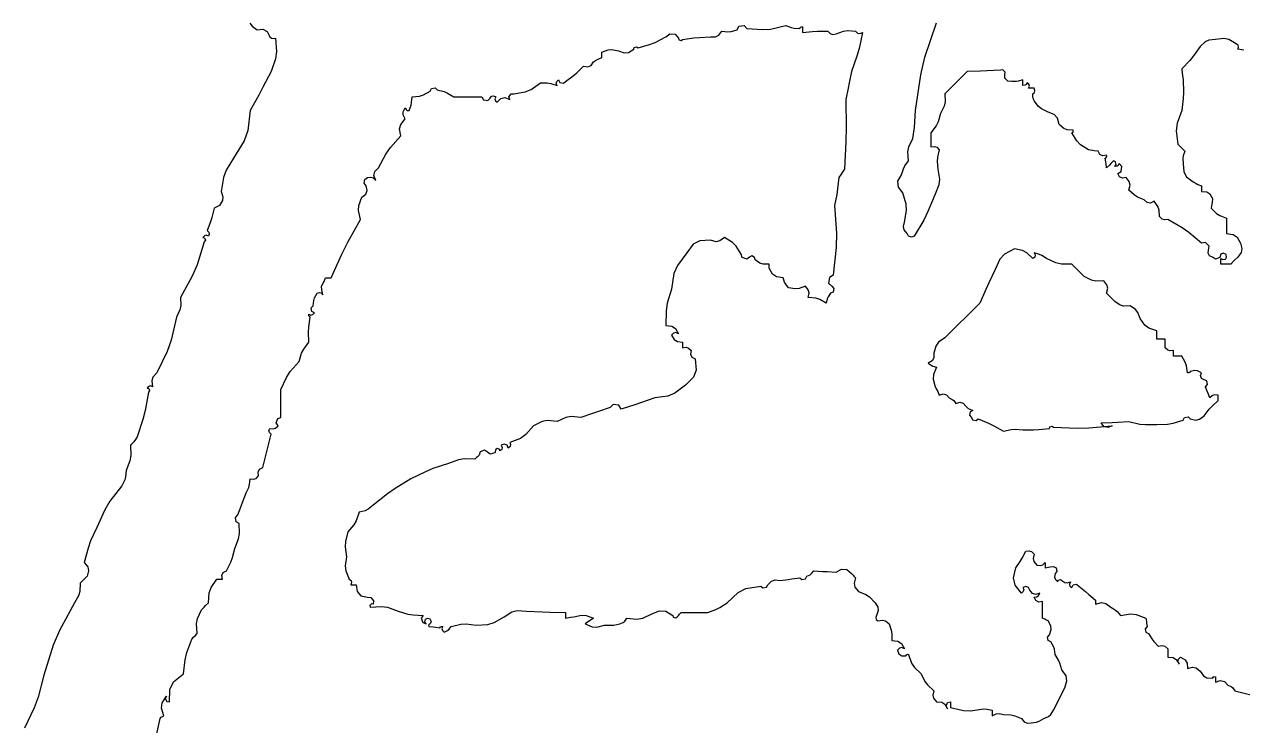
# Model space of a CAD drawing. Header units: millimetres. Extents: x 539196 to 807275, y 431843 to 1156631.
# Drawn here: x 623862.9 to 624192.4, y 434993.5 to 435183.2 of the extents above; entities that cross this region are included whole.
import ezdxf

# ---------------------------------------------------------------- set-up
doc = ezdxf.new("R2010")
doc.units = ezdxf.units.MM
doc.header["$MEASUREMENT"] = 0

# ---------------------------------------------------------------- blocks, each defined once
blk = doc.blocks.new('nhgjnj')
for p, q in [((94.0377, 4.0018), (94.0698, 4.1269)), ((90.8147, 4.0087), (90.7944, 3.9714)), ((90.822, 4.0175), (90.8147, 4.0087)), ((90.8319, 4.02), (90.822, 4.0175)), ((90.8425, 4.0156), (90.8319, 4.02)), ((90.8465, 4.0454), (90.8425, 4.0156)), ((91.7651, 3.9935), (91.7786, 4.0127)), ((91.7786, 4.0127), (91.808, 4.0295)), ((91.808, 4.0295), (91.8354, 4.0367)), ((91.8354, 4.0367), (91.8549, 4.0328)), ((91.8549, 4.0328), (91.8775, 4.0156)), ((91.8775, 4.0156), (91.8914, 4.0018)), ((90.7944, 3.9714), (90.7894, 3.9468)), ((90.7894, 3.9468), (90.7939, 3.9045)), ((91.6704, 3.9261), (91.683, 3.9601)), ((91.683, 3.9601), (91.7136, 3.9601)), ((91.7136, 3.9601), (91.7288, 3.9601)), ((91.7288, 3.9601), (91.7594, 3.9601)), ((91.7594, 3.9601), (91.7651, 3.9935)), ((91.8653, 3.9575), (91.8583, 3.9436)), ((91.8775, 3.9601), (91.8653, 3.9575)), ((91.8874, 3.9543), (91.8775, 3.9601)), ((91.8904, 3.9421), (91.8874, 3.9543)), ((91.8914, 4.0018), (91.8983, 3.9948)), ((91.8983, 3.9948), (91.9122, 3.9809)), ((91.9122, 3.9809), (91.9122, 3.9615)), ((91.9122, 3.9615), (91.9122, 3.9517)), ((91.9122, 3.9517), (91.9122, 3.9323)), ((93.9869, 3.9285), (93.9915, 3.9492)), ((93.9915, 3.9492), (94.0099, 3.967)), ((94.0099, 3.967), (94.0174, 3.9832)), ((94.0174, 3.9832), (94.0236, 3.9909)), ((94.0236, 3.9909), (94.0377, 4.0018)), ((90.7939, 3.9045), (90.7979, 3.8712)), ((91.5633, 3.8771), (91.5857, 3.8906)), ((91.5857, 3.8906), (91.6052, 3.888)), ((91.6052, 3.888), (91.6149, 3.8866)), ((91.6149, 3.8866), (91.6344, 3.8837)), ((91.6344, 3.8837), (91.6598, 3.9095)), ((91.6598, 3.9095), (91.6704, 3.9261)), ((91.8583, 3.9436), (91.8636, 3.9323)), ((91.8636, 3.9323), (91.8803, 3.9268)), ((91.8775, 3.8906), (91.8712, 3.8757)), ((91.8876, 3.905), (91.8775, 3.8906)), ((91.8803, 3.9268), (91.8876, 3.905)), ((91.8844, 3.9323), (91.8904, 3.9421)), ((91.8955, 3.9323), (91.8844, 3.9323)), ((91.9011, 3.9323), (91.8955, 3.9323)), ((91.9122, 3.9323), (91.9011, 3.9323)), ((92.5651, 3.9184), (92.5632, 3.9009)), ((92.5632, 3.9009), (92.567, 3.8895)), ((92.5763, 3.9184), (92.5651, 3.9184)), ((92.567, 3.8895), (92.579, 3.8767)), ((92.5818, 3.9184), (92.5763, 3.9184)), ((92.5929, 3.9184), (92.5818, 3.9184)), ((92.6205, 3.8876), (92.5929, 3.9184)), ((92.6361, 3.8734), (92.6205, 3.8876)), ((93.9674, 3.8984), (93.9682, 3.9045)), ((93.9697, 3.8936), (93.9674, 3.8984)), ((93.9682, 3.9045), (93.9793, 3.9045)), ((93.9752, 3.8906), (93.9697, 3.8936)), ((93.9737, 3.862), (93.9752, 3.8906)), ((93.9793, 3.9045), (93.9849, 3.9045)), ((93.9849, 3.9045), (93.996, 3.9045)), ((93.996, 3.9045), (93.9869, 3.9285)), ((90.7979, 3.8712), (90.8061, 3.853)), ((90.8061, 3.853), (90.8286, 3.8281)), ((90.8286, 3.8281), (90.8756, 3.7954)), ((91.5161, 3.8178), (91.5232, 3.835)), ((91.5232, 3.835), (91.5343, 3.835)), ((91.5343, 3.835), (91.5399, 3.835)), ((91.5399, 3.835), (91.551, 3.835)), ((91.551, 3.835), (91.5534, 3.8612)), ((91.5534, 3.8612), (91.5633, 3.8771)), ((91.808, 3.835), (91.7559, 3.7721)), ((91.8233, 3.8729), (91.8049, 3.8545)), ((91.8049, 3.8545), (91.808, 3.835)), ((91.8427, 3.8698), (91.8233, 3.8729)), ((91.8589, 3.8682), (91.8427, 3.8698)), ((91.8712, 3.8757), (91.8589, 3.8682)), ((92.454, 3.835), (92.4443, 3.8149)), ((92.4679, 3.8296), (92.454, 3.835)), ((92.4824, 3.8354), (92.4679, 3.8296)), ((92.4887, 3.8489), (92.4824, 3.8354)), ((92.495, 3.8616), (92.4887, 3.8489)), ((92.5128, 3.8652), (92.495, 3.8616)), ((92.5235, 3.8559), (92.5128, 3.8652)), ((92.5457, 3.8642), (92.5235, 3.8559)), ((92.5568, 3.8684), (92.5457, 3.8642)), ((92.579, 3.8767), (92.5568, 3.8684)), ((92.6693, 3.8489), (92.6361, 3.8734)), ((92.6859, 3.826), (92.6693, 3.8489)), ((92.6897, 3.8071), (92.6859, 3.826)), ((93.9243, 3.8082), (93.9404, 3.8281)), ((93.9404, 3.8281), (93.9639, 3.8444)), ((93.9639, 3.8444), (93.9737, 3.862)), ((90.8756, 3.7954), (90.8981, 3.7771)), ((90.8981, 3.7771), (90.9398, 3.7378)), ((91.4776, 3.7607), (91.5024, 3.7934)), ((91.5024, 3.7934), (91.5119, 3.8094)), ((91.5119, 3.8094), (91.5161, 3.8178)), ((91.7559, 3.7721), (91.732, 3.7384)), ((92.454, 3.7656), (92.4192, 3.7606)), ((92.4443, 3.8149), (92.4426, 3.8014)), ((92.4426, 3.8014), (92.4471, 3.7795)), ((92.4471, 3.7795), (92.4525, 3.7765)), ((92.4525, 3.7765), (92.4548, 3.7717)), ((92.4548, 3.7717), (92.454, 3.7656)), ((92.6739, 3.7688), (92.6832, 3.7795)), ((92.6775, 3.751), (92.6739, 3.7688)), ((92.6832, 3.7795), (92.6897, 3.8071)), ((93.8845, 3.7533), (93.9005, 3.7632)), ((93.9005, 3.7632), (93.9266, 3.7656)), ((93.9203, 3.7904), (93.9243, 3.8082)), ((93.9266, 3.7656), (93.9203, 3.7904)), ((90.9398, 3.7378), (90.9621, 3.7393)), ((90.9621, 3.7393), (90.9733, 3.7407)), ((90.9733, 3.7407), (90.9953, 3.7447)), ((90.9953, 3.7447), (91.0565, 3.7456)), ((91.0565, 3.7456), (91.0873, 3.7442)), ((91.0873, 3.7442), (91.1481, 3.7378)), ((91.1481, 3.7378), (91.2109, 3.7139)), ((91.2109, 3.7139), (91.2481, 3.7092)), ((91.2481, 3.7092), (91.3149, 3.717)), ((91.3149, 3.717), (91.3287, 3.7309)), ((91.3287, 3.7309), (91.3357, 3.7378)), ((91.3357, 3.7378), (91.3496, 3.7517)), ((91.3496, 3.7517), (91.3737, 3.7445)), ((91.3737, 3.7445), (91.387, 3.743)), ((91.387, 3.743), (91.4121, 3.7447)), ((91.4121, 3.7447), (91.453, 3.7475)), ((91.453, 3.7475), (91.4776, 3.7607)), ((91.732, 3.7384), (91.6899, 3.6683)), ((92.4015, 3.7547), (92.3706, 3.7378)), ((92.3706, 3.7378), (92.3706, 3.7211)), ((92.3706, 3.7211), (92.3706, 3.7128)), ((92.3706, 3.7128), (92.3706, 3.6961)), ((92.4192, 3.7606), (92.4015, 3.7547)), ((92.6902, 3.7447), (92.6775, 3.751)), ((92.7054, 3.6935), (92.6902, 3.7447)), ((93.871, 3.7309), (93.8845, 3.7533)), ((93.8806, 3.7204), (93.871, 3.7309)), ((93.8733, 3.6944), (93.8833, 3.7104)), ((93.8929, 3.718), (93.8806, 3.7204)), ((93.8833, 3.7104), (93.9057, 3.7239)), ((93.9057, 3.7239), (93.8929, 3.718)), ((91.6919, 3.6509), (91.6881, 3.6394)), ((91.6899, 3.6683), (91.6919, 3.6509)), ((92.304, 3.6545), (92.2873, 3.6545)), ((92.2873, 3.6545), (92.2873, 3.6378)), ((92.3123, 3.6545), (92.304, 3.6545)), ((92.329, 3.6545), (92.3123, 3.6545)), ((92.341, 3.6672), (92.329, 3.6545)), ((92.3448, 3.6787), (92.341, 3.6672)), ((92.354, 3.6961), (92.3429, 3.6961)), ((92.3429, 3.6961), (92.3448, 3.6787)), ((92.3595, 3.6961), (92.354, 3.6961)), ((92.3706, 3.6961), (92.3595, 3.6961)), ((92.7098, 3.6662), (92.7054, 3.6935)), ((92.711, 3.6128), (92.7098, 3.6662)), ((93.8122, 3.6397), (93.816, 3.6531)), ((93.816, 3.6531), (93.8293, 3.6683)), ((93.8293, 3.6683), (93.846, 3.6683)), ((93.846, 3.6683), (93.8543, 3.6683)), ((93.8543, 3.6683), (93.871, 3.6683)), ((93.871, 3.6683), (93.8733, 3.6944)), ((91.6258, 3.6182), (91.5996, 3.5989)), ((91.5996, 3.5989), (91.6087, 3.5814)), ((91.6087, 3.5814), (91.6062, 3.5645)), ((91.6436, 3.6246), (91.6258, 3.6182)), ((91.676, 3.6267), (91.6436, 3.6246)), ((91.6881, 3.6394), (91.676, 3.6267)), ((92.2456, 3.6128), (92.2324, 3.5733)), ((92.2623, 3.6128), (92.2456, 3.6128)), ((92.2706, 3.6128), (92.2623, 3.6128)), ((92.2873, 3.6128), (92.2706, 3.6128)), ((92.2873, 3.6378), (92.2873, 3.6294)), ((92.2873, 3.6294), (92.2873, 3.6128)), ((92.7122, 3.5569), (92.711, 3.6128)), ((93.7529, 3.5711), (93.7796, 3.5882)), ((93.7796, 3.5882), (93.7923, 3.5981)), ((93.7923, 3.5981), (93.8154, 3.6197)), ((93.8154, 3.6197), (93.8122, 3.6397)), ((91.5927, 3.5503), (91.5786, 3.5169)), ((91.6062, 3.5645), (91.5927, 3.5503)), ((92.1831, 3.5294), (92.1534, 3.5185)), ((92.2173, 3.5532), (92.1831, 3.5294)), ((92.2324, 3.5733), (92.2173, 3.5532)), ((92.6971, 3.4739), (92.7093, 3.5284)), ((92.7093, 3.5284), (92.7122, 3.5569)), ((93.6578, 3.5105), (93.6765, 3.5572)), ((93.6765, 3.5572), (93.693, 3.5607)), ((93.693, 3.5607), (93.7014, 3.5621)), ((93.7014, 3.5621), (93.7182, 3.5642)), ((93.7182, 3.5642), (93.7289, 3.5549)), ((93.7289, 3.5549), (93.7466, 3.5584)), ((93.7466, 3.5584), (93.7529, 3.5711)), ((91.5019, 3.4755), (91.4816, 3.46)), ((91.4816, 3.46), (91.4847, 3.4416)), ((91.5191, 3.4793), (91.5019, 3.4755)), ((91.5441, 3.4739), (91.5191, 3.4793)), ((91.5683, 3.5007), (91.5441, 3.4739)), ((91.5786, 3.5169), (91.5683, 3.5007)), ((92.1385, 3.5069), (92.1206, 3.4808)), ((92.1206, 3.4808), (92.1225, 3.4492)), ((92.1534, 3.5185), (92.1385, 3.5069)), ((92.7002, 3.4183), (92.6971, 3.4739)), ((93.6546, 3.4819), (93.6578, 3.5105)), ((93.6626, 3.4322), (93.6546, 3.4819)), ((91.404, 3.4073), (91.3982, 3.3974)), ((91.4162, 3.4104), (91.404, 3.4073)), ((91.426, 3.4391), (91.4121, 3.4252)), ((91.4121, 3.4252), (91.4207, 3.4202)), ((91.426, 3.4044), (91.4162, 3.4104)), ((91.4207, 3.4202), (91.4246, 3.4143)), ((91.4246, 3.4143), (91.426, 3.4044)), ((91.4513, 3.4355), (91.426, 3.4391)), ((91.4607, 3.4183), (91.4513, 3.4355)), ((91.4773, 3.4268), (91.4607, 3.4183)), ((91.4847, 3.4416), (91.4773, 3.4268)), ((92.0998, 3.4044), (92.0831, 3.3877)), ((92.1174, 3.4307), (92.0998, 3.4044)), ((92.1225, 3.4492), (92.1174, 3.4307)), ((92.7015, 3.3905), (92.7002, 3.4183)), ((93.6209, 3.3836), (93.6352, 3.4048)), ((93.6352, 3.4048), (93.6437, 3.4148)), ((93.6437, 3.4148), (93.6626, 3.4322)), ((91.3736, 3.3444), (91.3662, 3.3295)), ((91.3766, 3.3636), (91.3704, 3.3627)), ((91.3704, 3.3627), (91.3736, 3.3444)), ((91.3813, 3.3612), (91.3766, 3.3636)), ((91.3843, 3.3558), (91.3813, 3.3612)), ((91.4037, 3.3587), (91.3843, 3.3558)), ((91.3982, 3.3974), (91.4121, 3.3836)), ((91.4135, 3.3601), (91.4037, 3.3587)), ((91.4121, 3.3836), (91.419, 3.3766)), ((91.4329, 3.3627), (91.4135, 3.3601)), ((91.419, 3.3766), (91.4329, 3.3627)), ((92.0159, 3.3644), (91.9956, 3.3488)), ((91.9956, 3.3488), (91.9973, 3.3091)), ((92.0331, 3.3682), (92.0159, 3.3644)), ((92.0581, 3.3627), (92.0331, 3.3682)), ((92.0747, 3.3794), (92.0581, 3.3627)), ((92.0831, 3.3877), (92.0747, 3.3794)), ((92.7041, 3.3349), (92.7015, 3.3905)), ((92.7217, 3.3495), (92.7041, 3.3349)), ((92.7279, 3.2742), (92.7179, 3.3905)), ((92.7179, 3.3905), (92.7267, 3.3693)), ((92.7267, 3.3693), (92.7217, 3.3495)), ((93.5989, 3.3371), (93.6028, 3.3583)), ((93.607, 3.3072), (93.5989, 3.3371)), ((93.6028, 3.3583), (93.6209, 3.3836)), ((91.3466, 3.2917), (91.3426, 3.2724)), ((91.348, 3.3015), (91.3466, 3.2917)), ((91.3496, 3.321), (91.348, 3.3015)), ((91.3662, 3.3295), (91.3496, 3.321)), ((91.9926, 3.2871), (91.9747, 3.2516)), ((91.9973, 3.3091), (91.9926, 3.2871)), ((93.5584, 3.2738), (93.5862, 3.3072)), ((93.5862, 3.3072), (93.5945, 3.3072)), ((93.5945, 3.3072), (93.5987, 3.3072)), ((93.5987, 3.3072), (93.607, 3.3072)), ((91.3177, 3.2324), (91.2993, 3.214)), ((91.3426, 3.2724), (91.3177, 3.2324)), ((91.9497, 3.2266), (91.9372, 3.2141)), ((91.9747, 3.2516), (91.9497, 3.2266)), ((92.7293, 3.2154), (92.7279, 3.2742)), ((93.5075, 3.213), (93.5167, 3.2238)), ((93.5167, 3.2238), (93.5445, 3.2571)), ((93.5445, 3.2571), (93.5584, 3.2738)), ((91.2436, 3.1661), (91.2369, 3.1494)), ((91.2454, 3.196), (91.2436, 3.1661)), ((91.2515, 3.1969), (91.2454, 3.196)), ((91.2563, 3.1945), (91.2515, 3.1969)), ((91.2593, 3.1891), (91.2563, 3.1945)), ((91.2993, 3.214), (91.2593, 3.1891)), ((91.9372, 3.2141), (91.9122, 3.1891)), ((91.9122, 3.1891), (91.9125, 3.1378)), ((92.7249, 3.0988), (92.7293, 3.2154)), ((93.5009, 3.166), (93.4959, 3.1821)), ((93.4959, 3.1821), (93.5065, 3.1778)), ((93.4989, 3.1541), (93.5009, 3.166)), ((93.5065, 3.1778), (93.5164, 3.1802)), ((93.511, 3.1954), (93.5075, 3.213)), ((93.5237, 3.1891), (93.511, 3.1954)), ((93.5164, 3.1802), (93.5237, 3.1891)), ((93.9639, 3.1607), (93.9335, 3.1404)), ((93.9887, 3.1645), (93.9639, 3.1607)), ((94.0238, 3.1543), (93.9887, 3.1645)), ((91.1677, 3.102), (91.1551, 3.071)), ((91.1854, 3.1177), (91.1677, 3.102)), ((91.2176, 3.1266), (91.1854, 3.1177)), ((91.2369, 3.1494), (91.2176, 3.1266)), ((91.9064, 3.1103), (91.8844, 3.064)), ((91.9125, 3.1378), (91.9064, 3.1103)), ((92.7194, 3.0919), (92.7249, 3.0988)), ((93.4195, 3.0988), (93.4258, 3.1115)), ((93.4215, 3.082), (93.4195, 3.0988)), ((93.4258, 3.1115), (93.4435, 3.115)), ((93.4435, 3.115), (93.4542, 3.1057)), ((93.4542, 3.1057), (93.4717, 3.1035)), ((93.4717, 3.1035), (93.4833, 3.1074)), ((93.4833, 3.1074), (93.4959, 3.1196)), ((93.4834, 3.1336), (93.489, 3.1404)), ((93.4874, 3.1218), (93.4834, 3.1336)), ((93.4959, 3.1196), (93.4874, 3.1218)), ((93.489, 3.1404), (93.4989, 3.1541)), ((93.8175, 3.0979), (93.7946, 3.0849)), ((93.8309, 3.1024), (93.8175, 3.0979)), ((93.8571, 3.1057), (93.8309, 3.1024)), ((93.8858, 3.1232), (93.8571, 3.1057)), ((93.9015, 3.1303), (93.8858, 3.1232)), ((93.9335, 3.1404), (93.9015, 3.1303)), ((94.0683, 3.1321), (94.0238, 3.1543)), ((94.0905, 3.121), (94.0683, 3.1321)), ((94.1349, 3.0988), (94.0905, 3.121)), ((94.1564, 3.0848), (94.1349, 3.0988)), ((91.1396, 3.039), (91.1274, 3.0237)), ((91.1551, 3.071), (91.1396, 3.039)), ((91.8704, 3.0406), (91.8646, 3.0277)), ((91.8844, 3.064), (91.8704, 3.0406)), ((92.7233, 3.0801), (92.7194, 3.0919)), ((92.7318, 3.0779), (92.7233, 3.0801)), ((92.7371, 3.0253), (92.7318, 3.0779)), ((93.4107, 3.0443), (93.3987, 3.0571)), ((93.3987, 3.0571), (93.4098, 3.0571)), ((93.4098, 3.0571), (93.4153, 3.0571)), ((93.4145, 3.0329), (93.4107, 3.0443)), ((93.4153, 3.0571), (93.4264, 3.0571)), ((93.4229, 3.0736), (93.4215, 3.082)), ((93.4264, 3.0571), (93.4229, 3.0736)), ((93.6265, 3.0432), (93.5931, 3.0432)), ((93.5931, 3.0432), (93.5963, 3.0248)), ((93.6432, 3.0432), (93.6265, 3.0432)), ((93.6765, 3.0432), (93.6432, 3.0432)), ((93.6821, 3.0543), (93.6765, 3.0432)), ((93.6848, 3.0599), (93.6821, 3.0543)), ((93.6904, 3.071), (93.6848, 3.0599)), ((93.7145, 3.0852), (93.6904, 3.071)), ((93.7335, 3.0871), (93.7145, 3.0852)), ((93.7599, 3.0779), (93.7335, 3.0871)), ((93.7705, 3.0686), (93.7599, 3.0779)), ((93.7883, 3.0722), (93.7705, 3.0686)), ((93.7946, 3.0849), (93.7883, 3.0722)), ((94.1661, 3.0735), (94.1564, 3.0848)), ((94.1766, 3.0501), (94.1661, 3.0735)), ((94.1897, 3.0273), (94.1766, 3.0501)), ((91.0165, 2.9756), (91.0092, 2.9668)), ((91.0264, 2.9781), (91.0165, 2.9756)), ((91.037, 2.9737), (91.0264, 2.9781)), ((91.0476, 3.0059), (91.037, 3.0015)), ((91.037, 3.0015), (91.037, 2.9904)), ((91.037, 2.9904), (91.037, 2.9849)), ((91.037, 2.9849), (91.037, 2.9737)), ((91.0575, 3.0034), (91.0476, 3.0059)), ((91.0648, 2.9946), (91.0575, 3.0034)), ((91.079, 2.995), (91.0648, 2.9946)), ((91.0863, 2.9965), (91.079, 2.995)), ((91.0995, 3.0015), (91.0863, 2.9965)), ((91.1274, 3.0237), (91.0995, 3.0015)), ((91.8844, 2.9946), (91.856, 2.965)), ((91.8646, 3.0277), (91.8566, 3.0015)), ((91.8566, 3.0015), (91.8664, 3.0075)), ((91.8664, 3.0075), (91.8786, 3.0045)), ((91.8786, 3.0045), (91.8844, 2.9946)), ((92.7385, 2.9988), (92.7371, 3.0253)), ((92.7388, 2.946), (92.7385, 2.9988)), ((93.3411, 2.9773), (93.3449, 2.9887)), ((93.3431, 2.9598), (93.3411, 2.9773)), ((93.3449, 2.9887), (93.357, 3.0015)), ((93.357, 3.0015), (93.3795, 2.9971)), ((93.3795, 2.9971), (93.3948, 3.0009)), ((93.3948, 3.0009), (93.4126, 3.0154)), ((93.4126, 3.0154), (93.4145, 3.0329)), ((93.524, 2.9744), (93.5182, 2.9599)), ((93.5376, 2.9807), (93.524, 2.9744)), ((93.5533, 2.9934), (93.5376, 2.9807)), ((93.5639, 3.0231), (93.5515, 3.0293)), ((93.5515, 3.0293), (93.5582, 3.0102)), ((93.5582, 3.0102), (93.5533, 2.9934)), ((93.5698, 3.0152), (93.5639, 3.0231)), ((93.5723, 3.0015), (93.5698, 3.0152)), ((93.5889, 3.01), (93.5723, 3.0015)), ((93.5963, 3.0248), (93.5889, 3.01)), ((94.1942, 3.0138), (94.1897, 3.0273)), ((94.1975, 2.9876), (94.1942, 3.0138)), ((94.1989, 2.9665), (94.1975, 2.9876)), ((91.0064, 2.946), (90.9953, 2.946)), ((90.9953, 2.946), (91.0021, 2.9246)), ((91.0021, 2.9246), (91.0036, 2.9128)), ((91.0036, 2.9128), (91.0023, 2.8904)), ((91.012, 2.946), (91.0064, 2.946)), ((91.0092, 2.9668), (91.0179, 2.9617)), ((91.0231, 2.946), (91.012, 2.946)), ((91.0179, 2.9617), (91.0218, 2.9559)), ((91.0218, 2.9559), (91.0231, 2.946)), ((91.8448, 2.9443), (91.8358, 2.9043)), ((91.856, 2.965), (91.8448, 2.9443)), ((92.7352, 2.9071), (92.7388, 2.946)), ((93.3773, 2.9419), (93.3431, 2.9598)), ((93.394, 2.9322), (93.3773, 2.9419)), ((93.4264, 2.9112), (93.394, 2.9322)), ((93.5515, 2.939), (93.5113, 2.9072)), ((93.5182, 2.9599), (93.5237, 2.946)), ((93.5237, 2.946), (93.5343, 2.9503)), ((93.5343, 2.9503), (93.5442, 2.9478)), ((93.5442, 2.9478), (93.5515, 2.939)), ((94.1624, 2.9048), (94.1766, 2.939)), ((94.1766, 2.939), (94.1929, 2.9525)), ((94.1929, 2.9525), (94.1989, 2.9665)), ((90.9559, 2.8574), (90.945, 2.8465)), ((90.9676, 2.8557), (90.9559, 2.8574)), ((90.9872, 2.8561), (90.9676, 2.8557)), ((91.0019, 2.8707), (90.9872, 2.8561)), ((91.0023, 2.8904), (91.0019, 2.8707)), ((91.8358, 2.9043), (91.8632, 2.8543)), ((91.8632, 2.8543), (91.8883, 2.831)), ((92.7367, 2.8866), (92.7352, 2.9071)), ((92.7457, 2.8487), (92.7367, 2.8866)), ((93.4763, 2.8995), (93.4264, 2.9112)), ((93.5113, 2.9072), (93.4763, 2.8995)), ((94.1558, 2.8487), (94.158, 2.8857)), ((94.158, 2.8857), (94.1624, 2.9048)), ((90.945, 2.8465), (90.9467, 2.8348)), ((90.9467, 2.8348), (90.9498, 2.7682)), ((91.8883, 2.831), (91.94, 2.807)), ((91.94, 2.807), (92.0066, 2.7763)), ((92.7053, 2.7751), (92.7179, 2.8002)), ((92.7179, 2.8002), (92.7457, 2.8487)), ((94.1314, 2.7766), (94.1349, 2.7931)), ((94.1349, 2.7931), (94.1461, 2.7931)), ((94.1461, 2.7931), (94.1516, 2.7931)), ((94.1514, 2.8268), (94.1558, 2.8487)), ((94.153, 2.8133), (94.1514, 2.8268)), ((94.1516, 2.7931), (94.1627, 2.7931)), ((94.1627, 2.7931), (94.153, 2.8133)), ((90.9498, 2.7682), (90.9512, 2.7348)), ((90.9512, 2.7348), (90.9537, 2.6681)), ((92.0066, 2.7763), (92.0399, 2.761)), ((92.0399, 2.761), (92.1067, 2.7306)), ((92.1067, 2.7306), (92.1762, 2.6612)), ((92.6832, 2.7237), (92.7053, 2.7751)), ((94.128, 2.7515), (94.13, 2.7682)), ((94.1383, 2.6855), (94.128, 2.7515)), ((94.13, 2.7682), (94.1314, 2.7766)), ((92.6207, 2.6612), (92.6314, 2.6734)), ((92.6314, 2.6734), (92.6358, 2.6807)), ((92.6358, 2.6807), (92.6415, 2.6959)), ((92.6415, 2.6959), (92.6478, 2.6832)), ((92.6478, 2.6832), (92.6656, 2.6797)), ((92.6656, 2.6797), (92.6763, 2.689)), ((92.6763, 2.689), (92.689, 2.6952)), ((92.6925, 2.713), (92.6832, 2.7237)), ((92.689, 2.6952), (92.6925, 2.713)), ((94.1368, 2.6496), (94.1383, 2.6855)), ((90.9537, 2.6681), (90.9978, 2.6233)), ((90.9978, 2.6233), (91.02, 2.6011)), ((92.1762, 2.6612), (92.2109, 2.6264)), ((92.2109, 2.6264), (92.2803, 2.557)), ((92.5927, 2.6017), (92.6068, 2.6125)), ((92.6001, 2.6316), (92.6049, 2.6485)), ((92.6068, 2.6125), (92.6001, 2.6316)), ((92.6049, 2.6485), (92.6207, 2.6612)), ((94.121, 2.5848), (94.1368, 2.6496)), ((91.02, 2.6011), (91.0648, 2.557)), ((91.0648, 2.557), (91.1045, 2.5588)), ((91.1045, 2.5588), (91.1266, 2.5541)), ((91.1266, 2.5541), (91.162, 2.5361)), ((92.2803, 2.557), (92.3022, 2.5261)), ((92.5584, 2.5483), (92.5633, 2.5651)), ((92.5633, 2.5651), (92.579, 2.5778)), ((92.579, 2.5778), (92.5865, 2.594)), ((92.5865, 2.594), (92.5927, 2.6017)), ((94.0969, 2.5702), (94.0933, 2.5848)), ((94.0933, 2.5848), (94.1044, 2.5848)), ((94.0956, 2.5414), (94.1056, 2.5573)), ((94.1154, 2.5629), (94.0969, 2.5702)), ((94.1044, 2.5848), (94.1099, 2.5848)), ((94.1056, 2.5573), (94.128, 2.5709)), ((94.1099, 2.5848), (94.121, 2.5848)), ((94.128, 2.5709), (94.1154, 2.5629)), ((90.881, 2.4578), (90.7105, 2.5153)), ((91.162, 2.5361), (91.2036, 2.5234)), ((91.2036, 2.5234), (91.2242, 2.5132)), ((91.2242, 2.5132), (91.2593, 2.4875)), ((91.3268, 2.505), (91.3306, 2.5164)), ((91.3287, 2.4875), (91.3268, 2.505)), ((91.3306, 2.5164), (91.3426, 2.5292)), ((91.3426, 2.5292), (91.3806, 2.5201)), ((91.3806, 2.5201), (91.401, 2.5187)), ((91.401, 2.5187), (91.4399, 2.5222)), ((91.4399, 2.5222), (91.4894, 2.5309)), ((91.4894, 2.5309), (91.5185, 2.5277)), ((91.5185, 2.5277), (91.5649, 2.5084)), ((91.5649, 2.5084), (91.6511, 2.473)), ((92.3022, 2.5261), (92.3207, 2.5127)), ((92.3207, 2.5127), (92.3568, 2.5014)), ((92.3568, 2.5014), (92.3791, 2.5029)), ((92.3791, 2.5029), (92.3953, 2.4936)), ((92.3953, 2.4936), (92.4054, 2.4736)), ((92.4054, 2.4736), (92.4168, 2.4884)), ((92.4168, 2.4884), (92.4213, 2.4973)), ((92.4213, 2.4973), (92.4262, 2.5153)), ((92.4262, 2.5153), (92.4622, 2.5003)), ((92.4622, 2.5003), (92.4857, 2.4986)), ((92.4857, 2.4986), (92.5235, 2.5084)), ((92.5235, 2.5084), (92.5396, 2.5177)), ((92.5396, 2.5177), (92.548, 2.5219)), ((92.548, 2.5219), (92.5651, 2.5292)), ((92.5651, 2.5292), (92.5584, 2.5483)), ((94.0089, 2.4713), (94.0377, 2.5014)), ((94.0377, 2.5014), (94.0602, 2.497)), ((94.0602, 2.497), (94.0755, 2.5008)), ((94.0755, 2.5008), (94.0933, 2.5153)), ((94.0933, 2.5153), (94.0956, 2.5414)), ((90.97, 2.4366), (90.881, 2.4578)), ((91.1481, 2.4111), (90.97, 2.4366)), ((91.2593, 2.4875), (91.2871, 2.4875)), ((91.2871, 2.4875), (91.301, 2.4875)), ((91.301, 2.4875), (91.3287, 2.4875)), ((91.6511, 2.473), (91.6933, 2.4519)), ((91.6933, 2.4519), (91.7733, 2.4042)), ((93.9225, 2.4053), (93.9543, 2.4389)), ((93.9543, 2.4389), (93.9913, 2.4581)), ((93.9913, 2.4581), (94.0089, 2.4713)), ((91.2039, 2.4081), (91.1481, 2.4111)), ((91.2318, 2.4053), (91.2039, 2.4081)), ((91.2871, 2.3972), (91.2318, 2.4053)), ((91.3277, 2.3773), (91.2871, 2.3972)), ((91.3531, 2.3725), (91.3277, 2.3773)), ((91.3982, 2.3764), (91.3531, 2.3725)), ((91.4236, 2.3585), (91.3982, 2.3764)), ((91.7594, 2.3694), (91.7422, 2.3543)), ((91.773, 2.3758), (91.7594, 2.3694)), ((91.7787, 2.3902), (91.773, 2.3758)), ((91.7733, 2.4042), (91.7787, 2.3902)), ((93.8563, 2.3702), (93.8571, 2.3764)), ((93.8586, 2.3655), (93.8563, 2.3702)), ((93.8571, 2.3764), (93.9008, 2.3914)), ((93.9008, 2.3914), (93.9225, 2.4053)), ((91.4381, 2.3513), (91.4236, 2.3585)), ((91.4677, 2.3417), (91.4381, 2.3513)), ((91.4991, 2.3236), (91.4677, 2.3417)), ((91.5297, 2.3259), (91.4991, 2.3236)), ((91.558, 2.3486), (91.5297, 2.3259)), ((91.6142, 2.3643), (91.558, 2.3486)), ((91.6463, 2.3658), (91.6142, 2.3643)), ((91.7038, 2.3555), (91.6463, 2.3658)), ((91.7261, 2.3503), (91.7038, 2.3555)), ((91.7422, 2.3543), (91.7261, 2.3503)), ((93.7876, 2.293), (93.7917, 2.3228)), ((93.7917, 2.3228), (93.8034, 2.3404)), ((93.8034, 2.3404), (93.8293, 2.3555)), ((93.8293, 2.3555), (93.8234, 2.3427)), ((93.8234, 2.3427), (93.8258, 2.3304)), ((93.8258, 2.3304), (93.8363, 2.3208)), ((93.8363, 2.3208), (93.8548, 2.3284)), ((93.8548, 2.3284), (93.8641, 2.3425)), ((93.864, 2.3625), (93.8586, 2.3655)), ((93.8641, 2.3425), (93.864, 2.3625)), ((93.686, 2.2461), (93.6898, 2.2614)), ((93.6904, 2.2236), (93.686, 2.2461)), ((93.6898, 2.2614), (93.7043, 2.2791)), ((93.7043, 2.2791), (93.7363, 2.2901)), ((93.7363, 2.2901), (93.7538, 2.293)), ((93.7538, 2.293), (93.7876, 2.293)), ((93.5709, 2.1822), (93.6001, 2.2097)), ((93.6001, 2.2097), (93.6211, 2.2235)), ((93.6211, 2.2235), (93.6391, 2.2255)), ((93.6391, 2.2255), (93.6626, 2.2166)), ((93.6626, 2.2166), (93.6734, 2.2127)), ((93.6734, 2.2127), (93.6827, 2.215)), ((93.6827, 2.215), (93.6904, 2.2236)), ((90.7646, 2.1341), (90.7592, 2.1472)), ((90.7592, 2.1472), (90.8381, 2.1296)), ((90.7623, 2.1224), (90.7646, 2.1341)), ((90.8381, 2.1296), (90.8773, 2.1184)), ((93.5222, 2.1088), (93.5445, 2.1263)), ((93.5445, 2.1263), (93.5587, 2.1638)), ((93.5587, 2.1638), (93.5709, 2.1822)), ((90.7484, 2.0733), (90.7522, 2.1124)), ((90.7515, 2.0517), (90.7484, 2.0733)), ((90.7522, 2.1124), (90.7623, 2.1224)), ((90.8773, 2.1184), (90.9537, 2.0916)), ((90.9537, 2.0916), (91.0092, 2.0805)), ((91.0092, 2.0805), (91.037, 2.0749)), ((91.037, 2.0749), (91.0926, 2.0638)), ((91.0926, 2.0638), (91.2315, 2.0653)), ((91.2315, 2.0653), (91.3011, 2.0639)), ((91.3011, 2.0639), (91.4399, 2.0569)), ((93.4317, 2.0417), (93.4342, 2.0684)), ((93.4342, 2.0684), (93.4542, 2.0916)), ((93.4542, 2.0916), (93.4626, 2.0999)), ((93.4626, 2.0999), (93.4667, 2.1041)), ((93.4667, 2.1041), (93.4751, 2.1124)), ((93.4751, 2.1124), (93.5024, 2.1049)), ((93.5024, 2.1049), (93.5222, 2.1088)), ((90.7661, 2.0152), (90.7515, 2.0517)), ((90.7683, 1.9978), (90.7661, 2.0152)), ((91.4399, 2.0569), (91.4566, 2.0458)), ((91.4566, 2.0458), (91.4649, 2.0402)), ((91.4649, 2.0402), (91.4816, 2.0291)), ((91.4816, 2.0291), (91.5374, 2.0231)), ((91.5374, 2.0231), (91.5653, 2.0189)), ((91.5653, 2.0189), (91.6205, 2.0082)), ((91.6205, 2.0082), (91.7591, 2.0179)), ((91.7591, 2.0179), (91.8297, 2.0165)), ((91.8297, 2.0165), (91.9678, 2.0013)), ((92.0233, 1.9944), (92.034, 2.0036)), ((92.034, 2.0036), (92.0518, 2.0001)), ((93.4473, 2.0152), (93.4317, 2.0417)), ((93.4448, 1.9707), (93.4473, 2.0152)), ((90.7519, 1.9234), (90.7522, 1.9735)), ((90.7522, 1.9735), (90.7645, 1.9861)), ((90.7645, 1.9861), (90.7683, 1.9978)), ((91.9678, 2.0013), (91.9789, 1.9819)), ((91.9789, 1.9819), (92.0077, 1.9783)), ((92.0077, 1.9783), (92.0233, 1.9944)), ((92.0518, 2.0001), (92.0581, 1.9874)), ((92.0581, 1.9874), (92.0754, 1.9752)), ((92.0754, 1.9752), (92.0859, 1.9707)), ((92.0859, 1.9707), (92.1067, 1.9666)), ((92.1067, 1.9666), (92.0883, 1.9336)), ((93.4403, 1.9041), (93.4434, 1.9485)), ((93.4434, 1.9485), (93.4448, 1.9707)), ((90.7533, 1.8982), (90.7519, 1.9234)), ((90.7592, 1.8485), (90.7533, 1.8982)), ((92.0822, 1.9139), (92.0789, 1.8763)), ((92.0883, 1.9336), (92.0822, 1.9139)), ((93.4544, 1.8932), (93.4403, 1.9041)), ((93.4606, 1.8855), (93.4544, 1.8932)), ((93.4681, 1.8693), (93.4606, 1.8855)), ((90.7305, 1.8423), (90.7314, 1.8485)), ((90.7329, 1.8376), (90.7305, 1.8423)), ((90.7314, 1.8485), (90.7425, 1.8485)), ((90.7383, 1.8346), (90.7329, 1.8376)), ((90.7369, 1.8063), (90.7383, 1.8346)), ((90.7425, 1.8485), (90.7481, 1.8485)), ((90.7481, 1.8485), (90.7592, 1.8485)), ((92.0411, 1.8768), (92.0233, 1.8624)), ((92.0233, 1.8624), (92.0341, 1.8307)), ((92.0341, 1.8307), (92.0356, 1.8121)), ((92.0564, 1.8807), (92.0411, 1.8768)), ((92.0789, 1.8763), (92.0564, 1.8807)), ((93.4808, 1.863), (93.4681, 1.8693)), ((93.4751, 1.8346), (93.4844, 1.8453)), ((93.4806, 1.7957), (93.4751, 1.8346)), ((93.4844, 1.8453), (93.4808, 1.863)), ((90.7244, 1.7651), (90.734, 1.7918)), ((90.7415, 1.689), (90.7244, 1.7651)), ((90.734, 1.7918), (90.7369, 1.8063)), ((92.0132, 1.7646), (92.0028, 1.7587)), ((92.0303, 1.779), (92.0132, 1.7646)), ((92.0356, 1.8121), (92.0303, 1.779)), ((93.4834, 1.7762), (93.4806, 1.7957)), ((93.489, 1.7373), (93.4834, 1.7762)), ((91.9759, 1.7178), (91.9625, 1.6986)), ((91.9817, 1.7512), (91.9759, 1.7178)), ((92.0028, 1.7587), (91.9817, 1.7512)), ((93.486, 1.7112), (93.489, 1.7373)), ((93.4917, 1.694), (93.486, 1.7112)), ((90.7383, 1.5706), (90.7444, 1.6484)), ((90.7444, 1.6484), (90.7415, 1.689)), ((91.9131, 1.6528), (91.9081, 1.636)), ((91.9205, 1.6818), (91.9122, 1.6818)), ((91.9122, 1.6818), (91.9131, 1.6528)), ((91.9247, 1.6818), (91.9205, 1.6818)), ((91.933, 1.6818), (91.9247, 1.6818)), ((91.9625, 1.6986), (91.933, 1.6818)), ((93.5098, 1.6748), (93.4917, 1.694)), ((93.5225, 1.6685), (93.5098, 1.6748)), ((93.5167, 1.6401), (93.526, 1.6508)), ((93.5288, 1.5665), (93.5167, 1.6401)), ((93.526, 1.6508), (93.5225, 1.6685)), ((91.8792, 1.6098), (91.8722, 1.5958)), ((91.8722, 1.5958), (91.8775, 1.5845)), ((91.8775, 1.5845), (91.8876, 1.5702)), ((91.8914, 1.6123), (91.8792, 1.6098)), ((91.9081, 1.636), (91.8914, 1.6123)), ((90.7244, 1.5568), (90.7383, 1.5706)), ((90.728, 1.5315), (90.7244, 1.5568)), ((90.7453, 1.522), (90.728, 1.5315)), ((90.7535, 1.4925), (90.7453, 1.522)), ((91.8236, 1.5179), (91.8052, 1.4995)), ((91.8636, 1.5429), (91.8236, 1.5179)), ((91.8803, 1.5483), (91.8636, 1.5429)), ((91.8876, 1.5702), (91.8803, 1.5483)), ((93.5485, 1.5272), (93.5288, 1.5665)), ((93.6001, 1.4734), (93.5485, 1.5272)), ((90.7522, 1.4456), (90.755, 1.4762)), ((90.755, 1.4762), (90.7535, 1.4925)), ((91.8052, 1.4995), (91.7802, 1.4595)), ((91.7802, 1.4595), (91.7972, 1.4368)), ((93.623, 1.4365), (93.6001, 1.4734)), ((90.7723, 1.4309), (90.7522, 1.4456)), ((90.7803, 1.4149), (90.7723, 1.4309)), ((90.78, 1.39), (90.7803, 1.4149)), ((91.8011, 1.4175), (91.7941, 1.39)), ((91.7972, 1.4368), (91.8011, 1.4175)), ((93.6329, 1.4167), (93.623, 1.4365)), ((93.6487, 1.3762), (93.6329, 1.4167)), ((90.783, 1.3343), (90.78, 1.39)), ((91.7941, 1.39), (91.797, 1.3367)), ((91.797, 1.3367), (91.8141, 1.3043)), ((93.6487, 1.3234), (93.6487, 1.3762)), ((90.7858, 1.3064), (90.783, 1.3343)), ((90.7939, 1.2511), (90.7858, 1.3064)), ((91.8141, 1.3043), (91.8566, 1.272)), ((92.327, 1.2686), (92.3308, 1.28)), ((92.3308, 1.28), (92.3429, 1.2928)), ((92.3429, 1.2928), (92.3612, 1.2896)), ((92.3612, 1.2896), (92.3761, 1.297)), ((92.3761, 1.297), (92.3845, 1.3136)), ((92.3845, 1.3136), (92.4406, 1.3181)), ((92.4406, 1.3181), (92.4767, 1.3048)), ((92.4767, 1.3048), (92.5165, 1.265)), ((93.6487, 1.297), (93.6487, 1.3234)), ((93.6487, 1.2442), (93.6487, 1.297)), ((90.7648, 1.1878), (90.7677, 1.214)), ((90.7677, 1.214), (90.787, 1.2303)), ((90.787, 1.2303), (90.7955, 1.2325)), ((90.7994, 1.2443), (90.7939, 1.2511)), ((90.7955, 1.2325), (90.7994, 1.2443)), ((91.8566, 1.272), (91.9194, 1.225)), ((91.9194, 1.225), (91.9598, 1.2079)), ((92.2219, 1.1976), (92.2336, 1.2151)), ((92.2336, 1.2151), (92.2595, 1.2303)), ((92.2595, 1.2303), (92.2536, 1.2174)), ((92.2536, 1.2174), (92.256, 1.2051)), ((92.2889, 1.2091), (92.2988, 1.225)), ((92.2988, 1.225), (92.3012, 1.2511)), ((92.3012, 1.2511), (92.3123, 1.2511)), ((92.3123, 1.2511), (92.3179, 1.2511)), ((92.3179, 1.2511), (92.329, 1.2511)), ((92.329, 1.2511), (92.327, 1.2686)), ((92.5165, 1.265), (92.5563, 1.2123)), ((93.6571, 1.2358), (93.6487, 1.2442)), ((93.6612, 1.2317), (93.6571, 1.2358)), ((93.6696, 1.2233), (93.6612, 1.2317)), ((93.6751, 1.2165), (93.6696, 1.2233)), ((93.6711, 1.2047), (93.6751, 1.2165)), ((90.78, 1.1678), (90.7648, 1.1878)), ((90.808, 1.1149), (90.78, 1.1678)), ((91.9598, 1.2079), (92.0372, 1.1956)), ((92.0372, 1.1956), (92.1073, 1.1747)), ((92.1073, 1.1747), (92.1448, 1.1689)), ((92.1448, 1.1689), (92.2178, 1.1678)), ((92.2178, 1.1678), (92.2219, 1.1976)), ((92.256, 1.2051), (92.2665, 1.1956)), ((92.2665, 1.1956), (92.2889, 1.2091)), ((92.5563, 1.2123), (92.5705, 1.1777)), ((92.5705, 1.1777), (92.579, 1.1122)), ((93.6392, 1.1367), (93.6412, 1.1666)), ((93.6412, 1.1666), (93.6626, 1.2025)), ((93.6626, 1.2025), (93.6711, 1.2047)), ((90.8193, 1.0865), (90.808, 1.1149)), ((92.579, 1.1122), (92.6019, 1.0457)), ((93.6557, 1.0983), (93.6392, 1.1367)), ((93.677, 1.0523), (93.6557, 1.0983)), ((90.8356, 1.0289), (90.8193, 1.0865)), ((92.6019, 1.0457), (92.613, 1.0124)), ((93.6818, 1.0237), (93.677, 1.0523)), ((90.8301, 1.022), (90.8356, 1.0289)), ((90.834, 1.0102), (90.8301, 1.022)), ((90.8425, 1.008), (90.834, 1.0102)), ((90.8584, 0.9818), (90.8425, 1.008)), ((90.8604, 0.9603), (90.8584, 0.9818)), ((92.613, 1.0124), (92.6346, 0.9455)), ((93.6765, 0.9733), (93.6818, 1.0237)), ((93.6914, 0.9636), (93.6765, 0.9733)), ((90.8442, 0.8986), (90.8495, 0.9316)), ((90.8495, 0.9316), (90.8604, 0.9603)), ((92.6154, 0.934), (92.6119, 0.9058)), ((92.6346, 0.9455), (92.6154, 0.934)), ((93.6981, 0.9552), (93.6914, 0.9636)), ((93.7043, 0.9386), (93.6981, 0.9552)), ((93.7107, 0.9085), (93.7043, 0.9386)), ((90.8457, 0.88), (90.8442, 0.8986)), ((90.8564, 0.8483), (90.8457, 0.88)), ((92.6119, 0.9058), (92.6277, 0.8899)), ((92.6277, 0.8899), (92.6471, 0.8316)), ((93.7121, 0.8928), (93.7107, 0.9085)), ((93.7112, 0.8621), (93.7121, 0.8928)), ((93.721, 0.8244), (93.7112, 0.8621)), ((90.8675, 0.8483), (90.8564, 0.8483)), ((90.8731, 0.8483), (90.8675, 0.8483)), ((90.8842, 0.8483), (90.8731, 0.8483)), ((90.8915, 0.8311), (90.8842, 0.8483)), ((90.8957, 0.8227), (90.8915, 0.8311)), ((90.905, 0.8066), (90.8957, 0.8227)), ((90.9233, 0.7959), (90.905, 0.8066)), ((90.9307, 0.7786), (90.9233, 0.7959)), ((92.6471, 0.8316), (92.6568, 0.8024)), ((92.6568, 0.8024), (92.6763, 0.7441)), ((93.663, 0.77), (93.6765, 0.8066)), ((93.6765, 0.8066), (93.6876, 0.7899)), ((93.6876, 0.7899), (93.6932, 0.7816)), ((93.7043, 0.7649), (93.7193, 0.8009)), ((93.7193, 0.8009), (93.721, 0.8244)), ((90.9259, 0.758), (90.9307, 0.7786)), ((90.9595, 0.7247), (90.9259, 0.758)), ((92.6763, 0.7441), (92.6717, 0.6963)), ((93.6613, 0.7475), (93.663, 0.77)), ((93.6696, 0.7093), (93.6613, 0.7475)), ((93.6932, 0.7816), (93.7043, 0.7649)), ((90.975, 0.7063), (90.9595, 0.7247)), ((91.0023, 0.6677), (90.975, 0.7063)), ((91.0116, 0.657), (91.0023, 0.6677)), ((92.6717, 0.6963), (92.6765, 0.6693)), ((92.6765, 0.6693), (92.6971, 0.626)), ((93.6461, 0.5899), (93.6487, 0.6677)), ((93.6487, 0.6677), (93.6598, 0.6677)), ((93.6598, 0.6677), (93.6654, 0.6677)), ((93.6654, 0.6677), (93.6765, 0.6677)), ((93.6716, 0.6926), (93.6696, 0.7093)), ((93.673, 0.6842), (93.6716, 0.6926)), ((93.6765, 0.6677), (93.673, 0.6842)), ((90.9953, 0.6329), (91.008, 0.6392)), ((91.0026, 0.6241), (90.9953, 0.6329)), ((91.0125, 0.6216), (91.0026, 0.6241)), ((91.008, 0.6392), (91.0116, 0.657)), ((91.0122, 0.594), (91.0231, 0.626)), ((91.0231, 0.626), (91.0125, 0.6216)), ((92.6971, 0.626), (92.6926, 0.5782)), ((91.0092, 0.5426), (91.0093, 0.5764)), ((91.0093, 0.5764), (91.0122, 0.594)), ((92.6926, 0.5782), (92.6974, 0.5512)), ((92.6974, 0.5512), (92.7179, 0.5079)), ((93.6418, 0.4732), (93.6447, 0.551)), ((93.6447, 0.551), (93.6461, 0.5899)), ((91.0427, 0.4962), (91.0092, 0.5426)), ((91.055, 0.4671), (91.0427, 0.4962)), ((92.7179, 0.5079), (92.7621, 0.4705)), ((91.0648, 0.4107), (91.055, 0.4671)), ((92.7621, 0.4705), (92.7809, 0.4439)), ((92.7809, 0.4439), (92.8013, 0.3898)), ((93.6382, 0.4275), (93.6418, 0.4732)), ((93.6449, 0.4006), (93.6382, 0.4275)), ((91.0643, 0.3968), (91.0648, 0.4107)), ((91.0794, 0.3855), (91.0643, 0.3968)), ((91.0926, 0.3898), (91.0794, 0.3855)), ((91.0835, 0.3659), (91.0926, 0.3898)), ((91.0881, 0.3451), (91.0835, 0.3659)), ((92.8013, 0.3898), (92.8119, 0.3942)), ((92.8155, 0.3765), (92.8097, 0.3621)), ((92.8119, 0.3942), (92.8218, 0.3917)), ((92.8291, 0.3829), (92.8155, 0.3765)), ((92.8218, 0.3917), (92.8291, 0.3829)), ((93.6696, 0.362), (93.6449, 0.4006)), ((91.0743, 0.3098), (91.0787, 0.3204)), ((91.0768, 0.2999), (91.0743, 0.3098)), ((91.0787, 0.3204), (91.0893, 0.316)), ((91.1065, 0.3273), (91.0881, 0.3451)), ((91.0893, 0.316), (91.0992, 0.3185)), ((91.0992, 0.3185), (91.1065, 0.3273)), ((92.8097, 0.3621), (92.8152, 0.3481)), ((92.8152, 0.3481), (92.8258, 0.3525)), ((92.8258, 0.3525), (92.8357, 0.35)), ((92.8345, 0.339), (92.8305, 0.3272)), ((92.8305, 0.3272), (92.836, 0.3204)), ((92.843, 0.3412), (92.8345, 0.339)), ((92.8357, 0.35), (92.843, 0.3412)), ((92.836, 0.3204), (92.8528, 0.315)), ((92.8528, 0.315), (92.8601, 0.293)), ((93.6989, 0.312), (93.6696, 0.362)), ((93.7082, 0.2811), (93.6989, 0.312)), ((91.0856, 0.2926), (91.0768, 0.2999)), ((91.0787, 0.2509), (91.0936, 0.2589)), ((91.0787, 0.1953), (91.0787, 0.2509)), ((91.0971, 0.2802), (91.0856, 0.2926)), ((91.0936, 0.2589), (91.0971, 0.2802)), ((92.8499, 0.2787), (92.8398, 0.2643)), ((92.8398, 0.2643), (92.8471, 0.2424)), ((92.8601, 0.293), (92.8499, 0.2787)), ((93.7112, 0.2231), (93.7082, 0.2811)), ((91.0787, 0.1675), (91.0787, 0.1953)), ((92.8471, 0.2424), (92.8638, 0.237)), ((92.8638, 0.237), (92.8722, 0.2287)), ((92.8722, 0.2287), (92.8763, 0.2245)), ((92.8763, 0.2245), (92.8847, 0.2162)), ((92.8847, 0.2162), (92.8825, 0.1628)), ((93.7042, 0.1735), (93.7112, 0.2231)), ((91.0787, 0.112), (91.0787, 0.1675)), ((92.8825, 0.1628), (92.887, 0.1343)), ((92.887, 0.1343), (92.9055, 0.0842)), ((93.7057, 0.1466), (93.7042, 0.1735)), ((93.7182, 0.0981), (93.7057, 0.1466)), ((91.044, 0.0286), (91.0532, 0.0635)), ((91.0532, 0.0635), (91.0604, 0.0808)), ((91.0604, 0.0808), (91.0787, 0.112)), ((92.9055, 0.0842), (92.9314, 0.0075)), ((93.7323, 0.0872), (93.7182, 0.0981)), ((93.7385, 0.0795), (93.7323, 0.0872)), ((93.746, 0.0634), (93.7385, 0.0795)), ((93.7387, 0.0545), (93.746, 0.0634)), ((91.0348, 0.0178), (91.044, 0.0286)), ((91.0383, 0.0004), (91.0348, 0.0178)), ((91.0509, -0.0061), (91.0383, 0.0004)), ((92.9314, 0.0075), (92.9468, -0.0303)), ((93.7173, 0.0503), (93.7182, 0.0564)), ((93.7197, 0.0455), (93.7173, 0.0503)), ((93.7182, 0.0564), (93.7288, 0.0521)), ((93.7182, -0.0131), (93.7197, 0.0093)), ((93.7251, 0.0425), (93.7197, 0.0455)), ((93.7197, 0.0093), (93.7211, 0.0205)), ((93.7211, 0.0205), (93.7251, 0.0425)), ((93.7288, 0.0521), (93.7387, 0.0545)), ((91.0693, -0.0391), (91.0509, -0.0061)), ((91.0754, -0.0588), (91.0693, -0.0391)), ((91.0787, -0.0964), (91.0754, -0.0588)), ((92.9468, -0.0303), (92.9819, -0.1033)), ((93.6604, -0.0915), (93.6626, -0.0408)), ((93.6626, -0.0408), (93.6773, -0.0504)), ((93.6765, -0.02), (93.6791, -0.0078)), ((93.6823, -0.0299), (93.6765, -0.02)), ((93.6773, -0.0504), (93.6983, -0.0435)), ((93.6791, -0.0078), (93.693, -0.0009)), ((93.6945, -0.0329), (93.6823, -0.0299)), ((93.693, -0.0009), (93.7043, -0.0061)), ((93.7043, -0.0269), (93.6945, -0.0329)), ((93.6983, -0.0435), (93.7043, -0.0269)), ((93.7043, -0.0061), (93.7073, -0.0115)), ((93.7073, -0.0115), (93.712, -0.0139)), ((93.712, -0.0139), (93.7182, -0.0131)), ((91.1069, -0.0986), (91.0787, -0.0964)), ((91.1212, -0.1015), (91.1069, -0.0986)), ((91.1481, -0.1103), (91.1212, -0.1015)), ((91.1429, -0.1261), (91.1468, -0.1202)), ((91.1468, -0.1202), (91.1481, -0.1103)), ((92.9819, -0.1033), (93.0313, -0.1806)), ((93.6418, -0.1659), (93.6561, -0.1172)), ((93.6561, -0.1172), (93.6604, -0.0915)), ((91.1343, -0.1311), (91.1429, -0.1261)), ((91.1545, -0.1404), (91.1343, -0.1311)), ((91.1696, -0.1404), (91.1545, -0.1404)), ((91.1898, -0.1311), (91.1696, -0.1404)), ((91.2166, -0.1526), (91.1898, -0.1311)), ((91.2394, -0.1583), (91.2166, -0.1526)), ((91.2732, -0.152), (91.2394, -0.1583)), ((91.3313, -0.2037), (91.2732, -0.152)), ((93.0313, -0.1806), (93.0578, -0.2183)), ((93.6221, -0.2185), (93.6418, -0.1659)), ((91.3642, -0.2266), (91.3313, -0.2037)), ((91.4329, -0.2631), (91.3642, -0.2266)), ((93.0578, -0.2183), (93.1139, -0.2909)), ((93.6176, -0.2487), (93.6221, -0.2185)), ((91.4508, -0.2815), (91.4329, -0.2631)), ((91.4715, -0.2861), (91.4508, -0.2815)), ((91.4954, -0.277), (91.4715, -0.2861)), ((91.4796, -0.3012), (91.4834, -0.2898)), ((91.4816, -0.3187), (91.4796, -0.3012)), ((91.4834, -0.2898), (91.4954, -0.277)), ((93.1139, -0.2909), (93.134, -0.3146)), ((93.5723, -0.3187), (93.5741, -0.301)), ((93.5741, -0.301), (93.5894, -0.2888)), ((93.5894, -0.2888), (93.607, -0.2909)), ((93.607, -0.2909), (93.6057, -0.2986)), ((93.6057, -0.2986), (93.6132, -0.3061)), ((93.6209, -0.3048), (93.6176, -0.2487)), ((91.4915, -0.3324), (91.4816, -0.3187)), ((91.5094, -0.3354), (91.4915, -0.3324)), ((91.5232, -0.3256), (91.5094, -0.3354)), ((91.5464, -0.3203), (91.5232, -0.3256)), ((91.5649, -0.3272), (91.5464, -0.3203)), ((91.5788, -0.3465), (91.5649, -0.3272)), ((91.6209, -0.3611), (91.5788, -0.3465)), ((91.6464, -0.3627), (91.6209, -0.3611)), ((91.6899, -0.3534), (91.6464, -0.3627)), ((91.8039, -0.4169), (91.6899, -0.3534)), ((93.134, -0.3146), (93.1417, -0.3301)), ((93.1417, -0.3301), (93.1486, -0.3604)), ((93.1486, -0.3604), (93.1911, -0.3746)), ((93.543, -0.3705), (93.5647, -0.3513)), ((93.5647, -0.3513), (93.5723, -0.3187)), ((93.6132, -0.3061), (93.6209, -0.3048)), ((91.8625, -0.4462), (91.8039, -0.4169)), ((93.1911, -0.3746), (93.212, -0.3866)), ((93.212, -0.3866), (93.2458, -0.4159)), ((93.2458, -0.4159), (93.2944, -0.4284)), ((93.3213, -0.4299), (93.3709, -0.4229)), ((93.3709, -0.4229), (93.4151, -0.43)), ((93.4409, -0.4268), (93.482, -0.409)), ((93.482, -0.409), (93.4893, -0.4001)), ((93.4893, -0.4001), (93.4992, -0.3977)), ((93.4992, -0.3977), (93.5098, -0.402)), ((93.5098, -0.3742), (93.543, -0.3705)), ((93.5098, -0.3854), (93.5098, -0.3742)), ((93.5098, -0.3909), (93.5098, -0.3854)), ((93.5098, -0.402), (93.5098, -0.3909)), ((91.9817, -0.4993), (91.8625, -0.4462)), ((93.2944, -0.4284), (93.3213, -0.4299)), ((93.4151, -0.43), (93.4409, -0.4268)), ((91.9817, -0.5104), (91.9817, -0.4993)), ((91.9817, -0.5159), (91.9817, -0.5104)), ((91.9817, -0.5271), (91.9817, -0.5159)), ((91.9988, -0.5344), (91.9817, -0.5271)), ((92.0072, -0.5386), (91.9988, -0.5344)), ((92.0233, -0.5479), (92.0072, -0.5386)), ((92.0401, -0.5459), (92.0233, -0.5479)), ((92.0485, -0.5445), (92.0401, -0.5459)), ((92.065, -0.5409), (92.0485, -0.5445)), ((92.0565, -0.5486), (92.065, -0.5409)), ((92.0541, -0.558), (92.0565, -0.5486)), ((92.0581, -0.5687), (92.0541, -0.558)), ((92.081, -0.5818), (92.0581, -0.5687)), ((92.0944, -0.5863), (92.081, -0.5818)), ((92.1206, -0.5896), (92.0944, -0.5863)), ((92.1313, -0.5989), (92.1206, -0.5896)), ((92.149, -0.5953), (92.1313, -0.5989)), ((92.1553, -0.5826), (92.149, -0.5953)), ((92.1642, -0.5899), (92.1553, -0.5826)), ((92.1623, -0.6104), (92.1666, -0.5998)), ((92.1666, -0.5998), (92.1642, -0.5899)), ((92.1762, -0.6035), (92.1731, -0.6089)), ((92.2256, -0.6114), (92.1762, -0.6035)), ((92.1684, -0.6113), (92.1623, -0.6104)), ((92.1731, -0.6089), (92.1684, -0.6113)), ((92.2512, -0.6128), (92.2256, -0.6114)), ((92.3012, -0.6104), (92.2512, -0.6128)), ((92.3363, -0.6361), (92.3012, -0.6104)), ((92.3568, -0.6463), (92.3363, -0.6361)), ((92.3984, -0.659), (92.3568, -0.6463)), ((92.4481, -0.703), (92.3984, -0.659)), ((92.4771, -0.7218), (92.4481, -0.703)), ((92.5374, -0.7493), (92.4771, -0.7218)), ((90.787, -0.7771), (90.8539, -0.7715)), ((90.7896, -0.7883), (90.787, -0.7771)), ((90.7876, -0.7963), (90.7896, -0.7883)), ((90.8539, -0.7715), (90.8901, -0.776)), ((90.8901, -0.776), (90.9537, -0.798)), ((92.5929, -0.7493), (92.5374, -0.7493)), ((92.6207, -0.7493), (92.5929, -0.7493)), ((92.6763, -0.7493), (92.6207, -0.7493)), ((92.6823, -0.7658), (92.6763, -0.7493)), ((92.7032, -0.7728), (92.6823, -0.7658)), ((92.7179, -0.7632), (92.7032, -0.7728)), ((92.73, -0.776), (92.7179, -0.7632)), ((92.7338, -0.7874), (92.73, -0.776)), ((92.7318, -0.8049), (92.7338, -0.7874)), ((90.7429, -0.8389), (90.7546, -0.818)), ((90.7453, -0.8674), (90.7429, -0.8389)), ((90.7546, -0.818), (90.78, -0.8049)), ((90.78, -0.8049), (90.7876, -0.7963)), ((90.9537, -0.798), (91.0316, -0.8394)), ((91.0316, -0.8394), (91.0705, -0.8603)), ((92.7424, -0.8093), (92.7318, -0.8049)), ((92.7523, -0.8068), (92.7424, -0.8093)), ((92.7596, -0.798), (92.7523, -0.8068)), ((92.8264, -0.8143), (92.7596, -0.798)), ((92.8597, -0.8227), (92.8264, -0.8143)), ((92.9263, -0.8396), (92.8597, -0.8227)), ((92.9348, -0.8562), (92.9263, -0.8396)), ((90.7125, -0.9051), (90.7273, -0.8935)), ((90.7273, -0.8935), (90.7453, -0.8674)), ((91.0705, -0.8603), (91.1481, -0.9021)), ((91.1481, -0.9021), (91.2475, -0.9148)), ((92.9496, -0.8637), (92.9348, -0.8562)), ((92.968, -0.8605), (92.9496, -0.8637)), ((92.9801, -0.8732), (92.968, -0.8605)), ((92.9839, -0.8847), (92.9801, -0.8732)), ((92.9819, -0.9021), (92.9839, -0.8847)), ((93.0107, -0.9058), (92.9819, -0.9021)), ((93.0253, -0.9102), (93.0107, -0.9058)), ((91.2475, -0.9148), (91.299, -0.933)), ((91.299, -0.933), (91.3843, -0.9855)), ((93.0514, -0.923), (93.0253, -0.9102)), ((93.0958, -0.9397), (93.0514, -0.923)), ((93.118, -0.948), (93.0958, -0.9397)), ((93.1625, -0.9647), (93.118, -0.948)), ((93.1749, -0.9762), (93.1625, -0.9647)), ((93.2042, -0.9577), (93.1962, -0.9726)), ((93.2548, -0.9561), (93.2042, -0.9577)), ((93.2818, -0.9606), (93.2548, -0.9561)), ((93.3292, -0.9785), (93.2818, -0.9606)), ((91.3843, -0.9855), (91.4454, -1.0221)), ((91.4454, -1.0221), (91.4809, -1.0354)), ((93.1962, -0.9726), (93.1749, -0.9762)), ((93.375, -0.9911), (93.3292, -0.9785)), ((93.3976, -0.9996), (93.375, -0.9911)), ((93.4403, -1.0202), (93.3976, -0.9996)), ((93.4488, -1.0368), (93.4403, -1.0202)), ((91.4809, -1.0354), (91.551, -1.048)), ((91.551, -1.048), (91.5774, -1.0389)), ((91.5774, -1.0389), (91.5964, -1.0408)), ((91.5964, -1.0408), (91.6205, -1.055)), ((91.6205, -1.055), (91.626, -1.0661)), ((91.626, -1.0661), (91.6288, -1.0716)), ((91.6288, -1.0716), (91.6344, -1.0827)), ((91.6344, -1.0827), (91.6797, -1.0933)), ((93.4636, -1.0443), (93.4488, -1.0368)), ((93.482, -1.0411), (93.4636, -1.0443)), ((93.482, -1.0522), (93.482, -1.0411)), ((93.482, -1.0577), (93.482, -1.0522)), ((93.482, -1.0688), (93.482, -1.0577)), ((93.5231, -1.0974), (93.482, -1.0688)), ((91.6797, -1.0933), (91.7022, -1.1004)), ((91.7022, -1.1004), (91.7455, -1.1175)), ((91.7455, -1.1175), (91.7528, -1.1086)), ((91.7528, -1.1086), (91.7627, -1.1062)), ((91.7627, -1.1062), (91.7733, -1.1105)), ((91.7733, -1.1105), (91.7689, -1.1211)), ((91.7689, -1.1211), (91.7714, -1.131)), ((91.7714, -1.131), (91.7802, -1.1383)), ((91.7802, -1.1383), (91.7824, -1.1298)), ((91.7824, -1.1298), (91.7942, -1.1258)), ((91.7942, -1.1258), (91.8011, -1.1314)), ((91.8011, -1.1314), (91.9165, -1.1668)), ((93.5501, -1.107), (93.5231, -1.0974)), ((93.6001, -1.1105), (93.5501, -1.107)), ((93.614, -1.1244), (93.6001, -1.1105)), ((93.6209, -1.1314), (93.614, -1.1244)), ((93.6348, -1.1453), (93.6209, -1.1314)), ((93.6782, -1.1658), (93.6348, -1.1453)), ((91.9165, -1.1668), (91.9733, -1.191)), ((91.9733, -1.191), (92.0789, -1.2494)), ((93.7052, -1.1706), (93.6782, -1.1658)), ((93.7529, -1.1661), (93.7052, -1.1706)), ((93.764, -1.1772), (93.7529, -1.1661)), ((93.7696, -1.1828), (93.764, -1.1772)), ((93.7807, -1.1939), (93.7696, -1.1828)), ((93.8477, -1.2186), (93.7807, -1.1939)), ((92.0789, -1.2494), (92.1187, -1.2476)), ((92.1187, -1.2476), (92.1407, -1.2523)), ((92.1407, -1.2523), (92.1762, -1.2703)), ((92.1762, -1.2703), (92.2911, -1.2958)), ((93.8834, -1.2272), (93.8477, -1.2186)), ((93.9543, -1.2356), (93.8834, -1.2272)), ((93.993, -1.2842), (93.9543, -1.2356)), ((92.2911, -1.2958), (92.3482, -1.3158)), ((92.3482, -1.3158), (92.454, -1.3675)), ((94.0312, -1.3033), (93.993, -1.2842)), ((94.0933, -1.305), (94.0312, -1.3033)), ((94.0983, -1.3405), (94.0655, -1.3189)), ((94.0655, -1.3189), (94.0762, -1.3253)), ((94.0762, -1.3253), (94.0919, -1.3174)), ((94.0919, -1.3174), (94.0933, -1.305)), ((94.1627, -1.3328), (94.1252, -1.3443)), ((94.169, -1.3452), (94.1627, -1.3328)), ((92.454, -1.3675), (92.4758, -1.3867)), ((92.4758, -1.3867), (92.4947, -1.3923)), ((92.4947, -1.3923), (92.5235, -1.3884)), ((92.5235, -1.3884), (92.5191, -1.399)), ((94.1252, -1.3443), (94.0983, -1.3405)), ((94.1768, -1.3511), (94.169, -1.3452)), ((94.1905, -1.3536), (94.1768, -1.3511)), ((94.2676, -1.371), (94.1905, -1.3536)), ((92.5191, -1.399), (92.5216, -1.4089)), ((92.5216, -1.4089), (92.5304, -1.4161)), ((92.5304, -1.4161), (92.5326, -1.4076)), ((92.5326, -1.4076), (92.5444, -1.4037)), ((92.5444, -1.4037), (92.5512, -1.4092)), ((92.5512, -1.4092), (92.6413, -1.4262)), ((92.6413, -1.4262), (92.6861, -1.4374)), ((92.6861, -1.4374), (92.7735, -1.4648)), ((92.7735, -1.4648), (92.7917, -1.4766)), ((92.7917, -1.4766), (92.8003, -1.4837)), ((92.8003, -1.4837), (92.8152, -1.4995)), ((92.8152, -1.4995), (92.8659, -1.4979)), ((92.8659, -1.4979), (92.8928, -1.5024)), ((92.8928, -1.5024), (92.9402, -1.5203)), ((92.9402, -1.5203), (92.9718, -1.523)), ((92.9718, -1.523), (92.9881, -1.5275)), ((92.9881, -1.5275), (93.0166, -1.5412)), ((93.0166, -1.5412), (93.0933, -1.6009)), ((93.0933, -1.6009), (93.1362, -1.6267)), ((93.1362, -1.6267), (93.225, -1.6662)), ((93.225, -1.6662), (93.2919, -1.6975)), ((93.2919, -1.6975), (93.3272, -1.7102)), ((93.3272, -1.7102), (93.3987, -1.7287)), ((93.3987, -1.7287), (93.4214, -1.7118)), ((93.4214, -1.7118), (93.4406, -1.708)), ((93.4406, -1.708), (93.4681, -1.7148)), ((93.4681, -1.7148), (93.482, -1.7287)), ((93.482, -1.7287), (93.489, -1.7357)), ((93.489, -1.7357), (93.5029, -1.7496)), ((93.5029, -1.7496), (93.5433, -1.7511)), ((93.5433, -1.7511), (93.565, -1.7573)), ((93.565, -1.7573), (93.6001, -1.7773)), ((93.6001, -1.7773), (93.7375, -1.8531)), ((93.7375, -1.8531), (93.8113, -1.8843)), ((93.8113, -1.8843), (93.9613, -1.9302)), ((93.9613, -1.9302), (94.0699, -1.9594)), ((94.0699, -1.9594), (94.1236, -1.9792)), ((94.1236, -1.9792), (94.2252, -2.0274))]:
    blk.add_line(p, q)
blk = doc.blocks.new('图签11')
at = {"xscale": 38.39999999990687, "yscale": 38.39999999996508, "zscale": 38.40000000000001}
blk.add_blockref('nhgjnj', (3663617.64, -352837.83), dxfattribs=at)

msp = doc.modelspace()

# ---------------------------------------------------------------- block references
at = {"xscale": 1.41428571427241, "yscale": 1.41428571427241, "zscale": 1.414285714285714, "rotation": 270}
msp.add_blockref('图签11', (1122986.51, 5621512.11), dxfattribs=at)

doc.saveas('drawing.dxf')
